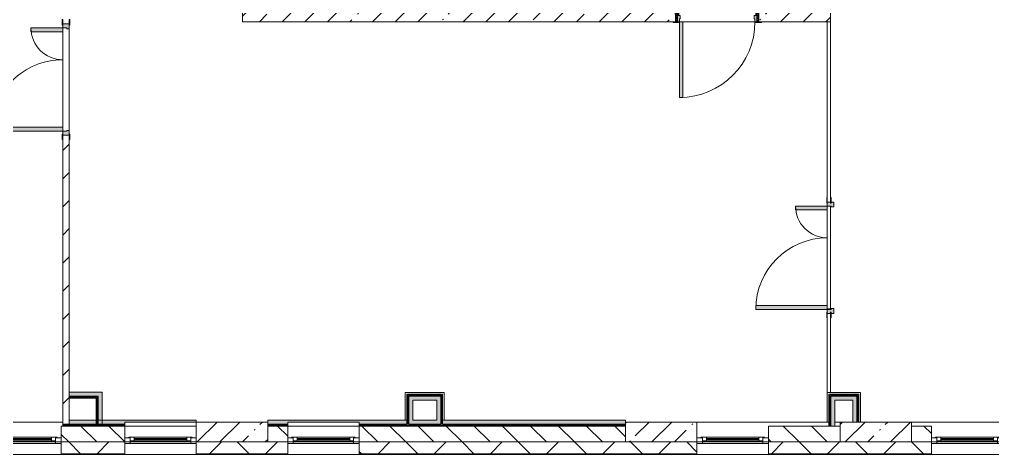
# Model space of a CAD drawing. Header units: millimetres. Extents: x 35363 to 232034, y -8553 to 29000.
# Drawn here: x 196429 to 208673, y -258 to 5210 of the extents above; entities that cross this region are included whole.
import ezdxf

# ---------------------------------------------------------------- set-up
doc = ezdxf.new("R2010")
doc.units = ezdxf.units.MM
for name, color, linetype, lineweight, true_color in [('A-DOOR-3', 7, 'Continuous', 5, 0xaaaaaa), ('A-DOOR-4', 7, 'Continuous', 5, 0xe2e2e2), ('A-DOOR-FRAM-4', 7, 'Continuous', 5, 0xe2e2e2), ('A-DOOR-FRAM-5', 7, 'Continuous', 5, 0xaaaaaa), ('A-FLOR-1', 7, 'Continuous', 5, 0xaaaaaa), ('I-WALL-1', 7, 'Continuous', 5, 0xe7e7e7), ('I-WALL-2', 7, 'Continuous', 9, 0xe7e7e7)]:
    doc.layers.add(name, color=color, linetype=linetype, lineweight=lineweight, true_color=true_color)
for name, color, linetype, lineweight in [('A-GLAZ-2', 7, 'Continuous', 5), ('A-WALL', 7, 'Continuous', 9), ('A-WALL-2', 7, 'Continuous', 5), ('I-WALL-3', 7, 'Continuous', 5), ('S-COLS-1', 7, 'Continuous', 5)]:
    doc.layers.add(name, color=color, linetype=linetype, lineweight=lineweight)
pattern_1 = [(45, (105024, 0), (-530.33, 530.33), []), (135, (105024, 0), (-530.33, -530.33), [])]

# ---------------------------------------------------------------- blocks, each defined once
blk = doc.blocks.new('120_Окно_СКБ_1Ст - 120_Окно_СКБ_1Ст 900х2500_h_ с форточкой-V116-2_6_2_птичка')
at = {"layer": 'A-GLAZ-2'}
for p, q in [((-450, -127), (-450, -57)), ((-450, -57), (-380, -57)), ((450, -57), (-450, -57)), ((-380, -57), (-380, -127)), ((380, -87), (-380, -87)), ((-380, -87), (-380, -127)), ((-330, -137), (-330, -87)), ((-330, -107), (330, -107)), ((330, -117), (-330, -117)), ((330, -137), (330, -87)), ((380, -127), (380, -57)), ((380, -57), (450, -57)), ((380, -127), (380, -87)), ((450, -57), (450, -127)), ((-380, -127), (-450, -127)), ((-450, -127), (-400, -127)), ((-380, -127), (-400, -127)), ((-400, -127), (-400, -137)), ((-400, -137), (400, -137)), ((400, -137), (-400, -137)), ((450, -127), (380, -127)), ((400, -127), (380, -127)), ((400, -127), (450, -127)), ((400, -137), (400, -127))]:
    blk.add_line(p, q, dxfattribs=at)
blk = doc.blocks.new('120_Окно_СКБ_1Ст - 120_Окно_СКБ_1Ст 900х2500_h_ с форточкой-22876038-2_6_2_птичка')
at = {"layer": 'A-GLAZ-2'}
for p, q in [((-450, -127), (-450, -57)), ((-450, -57), (-380, -57)), ((450, -57), (-450, -57)), ((-380, -57), (-380, -127)), ((380, -87), (-380, -87)), ((-380, -87), (-380, -127)), ((-330, -137), (-330, -87)), ((-330, -107), (330, -107)), ((330, -117), (-330, -117)), ((330, -137), (330, -87)), ((380, -127), (380, -57)), ((380, -57), (450, -57)), ((380, -127), (380, -87)), ((450, -57), (450, -127)), ((-380, -127), (-450, -127)), ((-450, -127), (-400, -127)), ((-380, -127), (-400, -127)), ((-400, -127), (-400, -137)), ((-400, -137), (400, -137)), ((400, -137), (-400, -137)), ((450, -127), (380, -127)), ((400, -127), (380, -127)), ((400, -127), (450, -127)), ((400, -137), (400, -127))]:
    blk.add_line(p, q, dxfattribs=at)
blk = doc.blocks.new('BSC_Колонна _Прямоугольная - 250х900-23282983-2_6_2_птичка')
at = {"layer": 'S-COLS-1'}
h = blk.add_hatch(dxfattribs=at)
h.set_pattern_fill('FP_123', color=256, style=0, pattern_type=2)
h.set_pattern_definition([(45, (-99480, -25), (-285.1231, 285.1231), []), (45, (-99194.88, -25), (-285.1231, 285.1231), [504.031, -100.806, 16.764, -84.042])])
h.paths.add_polyline_path([(450, -125), (450, 125), (-450, 125), (-450, -125)])
for p, q in [((450, 125), (-450, 125)), ((-450, 125), (-450, -125)), ((450, -125), (450, 125)), ((-450, -125), (450, -125))]:
    blk.add_line(p, q, dxfattribs=at)
blk = doc.blocks.new('110_Дверь_СКБ_1Ст_Внутренняя1 - Д-7а_л__950x2100h_Туалет-V118-2_6_2_птичка')
at = {"layer": 'A-DOOR-3'}
h = blk.add_hatch(dxfattribs=at)
h.set_pattern_fill('FP_124', color=256, style=0, pattern_type=2)
h.set_pattern_definition([(135, (1776.41, 174.685), (-14.14214, -14.14214), []), (225, (1776.41, 174.685), (14.14214, -14.14214), [])])
h.paths.add_polyline_path([(537.5, 110), (512.5, 110), (512.5, -110), (537.5, -110)])
at = {"layer": 'A-DOOR-4'}
h = blk.add_hatch(color=256, dxfattribs=at)
h.paths.add_polyline_path([(487.5, 110), (487.5, 70), (477.5, 70), (477.5, 30), (512.5, 30), (512.5, 110)])
h.paths.add_polyline_path([(-462.5, 110), (-487.5, 110), (-487.5, 30), (-452.5, 30), (-452.5, 70), (-462.5, 70)])
at = {"layer": 'A-DOOR-FRAM-4'}
for points in [[(447.5, 1060), (447.5, 110), (487.5, 110), (487.5, 1060)], [(-472.5, 118), (-542.5, 118), (-542.5, 110), (-472.5, 110)], [(-472.5, 30), (-487.5, 30), (-487.5, -110), (-472.5, -110)], [(567.5, 118), (497.5, 118), (497.5, 110), (567.5, 110)], [(512.5, 30), (497.5, 30), (497.5, -110), (512.5, -110)], [(-472.5, -110), (-542.5, -110), (-542.5, -118), (-472.5, -118)], [(567.5, -110), (497.5, -110), (497.5, -118), (567.5, -118)]]:
    blk.add_hatch(color=256, dxfattribs=at).paths.add_polyline_path(points)
at = {"layer": 'A-DOOR-FRAM-5'}
h = blk.add_hatch(dxfattribs=at)
h.set_pattern_fill('FP_125', color=256, style=0, pattern_type=2)
h.set_pattern_definition([(45, (-346.384, 174.685), (-14.1421, 14.1421), []), (135, (-346.384, 174.685), (-14.1421, -14.1421), [])])
h.paths.add_polyline_path([(-510.2, 110), (-512.5, 110), (-510.2, -110), (-487.5, -110), (-487.5, 110)])
at = {"layer": 'A-DOOR-3'}
for p, q in [((487.5, 1060), (447.5, 1060)), ((447.5, 1060), (447.5, 110)), ((487.5, 110), (487.5, 1060)), ((447.5, 110), (487.5, 110))]:
    blk.add_line(p, q, dxfattribs=at)
blk.add_arc((487.5, 110), 950, 90, 180, dxfattribs=at)
at = {"layer": 'A-DOOR-FRAM-5'}
for p, q in [((-472.5, 118), (-542.5, 118)), ((-542.5, 118), (-542.5, 110)), ((-542.5, 110), (-472.5, 110)), ((-487.5, 110), (-512.5, 110)), ((-512.5, 110), (-512.5, -110)), ((-462.5, 110), (-487.5, 110)), ((-487.5, 110), (-487.5, 30)), ((-487.5, -110), (-487.5, 110)), ((-472.5, 110), (-487.5, 110)), ((-487.5, 110), (-487.5, 109)), ((-487.5, 109), (-472.5, 109)), ((-487.5, 30), (-452.5, 30)), ((-472.5, 30), (-487.5, 30)), ((-487.5, 30), (-487.5, -110)), ((-472.5, 110), (-472.5, 118)), ((-472.5, 109), (-472.5, 110)), ((-472.5, -110), (-472.5, 30)), ((-462.5, 70), (-462.5, 110)), ((-452.5, 70), (-462.5, 70)), ((-452.5, 30), (-452.5, 70)), ((487.5, 70), (477.5, 70)), ((477.5, 70), (477.5, 30)), ((477.5, 30), (512.5, 30)), ((487.5, 110), (487.5, 70)), ((512.5, 110), (487.5, 110)), ((567.5, 118), (497.5, 118)), ((497.5, 118), (497.5, 110)), ((512.5, 110), (497.5, 110)), ((497.5, 110), (497.5, 109)), ((497.5, 110), (567.5, 110)), ((497.5, 109), (512.5, 109)), ((512.5, 30), (497.5, 30)), ((497.5, 30), (497.5, -110)), ((512.5, 30), (512.5, 110)), ((537.5, 110), (512.5, 110)), ((512.5, 110), (512.5, -110)), ((512.5, 109), (512.5, 110)), ((512.5, -110), (512.5, 30)), ((537.5, -110), (537.5, 110)), ((567.5, 110), (567.5, 118)), ((-472.5, -110), (-542.5, -110)), ((-542.5, -110), (-542.5, -118)), ((-542.5, -118), (-472.5, -118)), ((-512.5, -110), (-487.5, -110)), ((-487.5, -110), (-472.5, -110)), ((-472.5, -118), (-472.5, -110)), ((497.5, -110), (512.5, -110)), ((567.5, -110), (497.5, -110)), ((497.5, -110), (497.5, -118)), ((497.5, -118), (567.5, -118)), ((512.5, -110), (537.5, -110)), ((567.5, -118), (567.5, -110))]:
    blk.add_line(p, q, dxfattribs=at)
blk = doc.blocks.new('110_Дверь_СКБ_2Ст - Д-5_п_ Из игровой в коридор-32215844-2_6_2_птичка')
at = {"layer": 'A-DOOR-4'}
for points in [[(-638, 940), (-638, 40), (-588, 40), (-588, 940)], [(612, 393), (612, 40), (662, 40), (662, 440), (612, 440)]]:
    blk.add_hatch(color=256, dxfattribs=at).paths.add_polyline_path(points)
h = blk.add_hatch(color=256, dxfattribs=at)
h.paths.add_polyline_path([(-688, 40), (-688, -40), (-628, -40), (-628, -10), (-638, -10), (-638, 40)])
h.paths.add_polyline_path([(652, -40), (712, -40), (712, 40), (662, 40), (662, -10), (652, -10)])
at = {"layer": 'A-DOOR-FRAM-4'}
for points in [[(-743, 40), (-672, 40), (-672, 48), (-743, 48)], [(698, 40), (768, 40), (768, 48), (698, 48)], [(-743, -48), (-672, -48), (-672, -40), (-743, -40)], [(698, -48), (768, -48), (768, -40), (698, -40)]]:
    blk.add_hatch(color=256, dxfattribs=at).paths.add_polyline_path(points)
at = {"layer": 'A-DOOR-3'}
for p, q in [((-638, 940), (-638, 40)), ((-588, 940), (-638, 940)), ((-588, 40), (-588, 940)), ((662, 440), (612, 440)), ((612, 440), (612, 40)), ((662, 40), (662, 440)), ((-638, 40), (-588, 40)), ((612, 40), (662, 40))]:
    blk.add_line(p, q, dxfattribs=at)
for centre, radius, start, end in [((-638, 40), 900, 0, 90), ((662, 40), 400, 90, 180)]:
    blk.add_arc(centre, radius, start, end, dxfattribs=at)
at = {"layer": 'A-DOOR-FRAM-5'}
for p, q in [((-672, 48), (-743, 48)), ((-743, 48), (-743, 40)), ((-743, 40), (-672, 40)), ((-638, 40), (-688, 40)), ((-688, 40), (-688, -40)), ((-672, 40), (-672, 48)), ((-638, -10), (-638, 40)), ((662, 40), (662, -10)), ((712, 40), (662, 40)), ((768, 48), (698, 48)), ((698, 48), (698, 40)), ((698, 40), (768, 40)), ((712, -40), (712, 40)), ((768, 40), (768, 48)), ((-672, -40), (-743, -40)), ((-743, -40), (-743, -48)), ((-743, -48), (-672, -48)), ((-688, -40), (-628, -40)), ((-672, -39), (-688, -39)), ((-688, -39), (-688, -40)), ((-688, -40), (-672, -40)), ((-672, -40), (-672, -39)), ((-672, -48), (-672, -40)), ((-628, -10), (-638, -10)), ((-628, -40), (-628, -10)), ((662, -10), (652, -10)), ((652, -10), (652, -40)), ((652, -40), (712, -40)), ((712, -39), (698, -39)), ((698, -39), (698, -40)), ((698, -40), (712, -40)), ((768, -40), (698, -40)), ((698, -40), (698, -48)), ((698, -48), (768, -48)), ((712, -40), (712, -39)), ((768, -48), (768, -40))]:
    blk.add_line(p, q, dxfattribs=at)
blk = doc.blocks.new('BSC_Колонна _Прямоугольная - 250х900-V119-2_6_2_птичка')
at = {"layer": 'S-COLS-1'}
h = blk.add_hatch(dxfattribs=at)
h.set_pattern_fill('FP_126', color=256, style=0, pattern_type=2)
h.set_pattern_definition([(45, (-94080, -25), (-285.1231, 285.1231), []), (45, (-93794.88, -25), (-285.1231, 285.1231), [504.031, -100.806, 16.764, -84.042])])
h.paths.add_polyline_path([(450, -125), (450, 125), (-450, 125), (-450, -125), (250, -125)])
for p, q in [((450, 125), (-450, 125)), ((-450, 125), (-450, -125)), ((450, -125), (450, 125)), ((-450, -125), (450, -125))]:
    blk.add_line(p, q, dxfattribs=at)
blk = doc.blocks.new('BSC_Колонна _Прямоугольная - 250х900-V120-2_6_2_птичка')
at = {"layer": 'S-COLS-1'}
h = blk.add_hatch(dxfattribs=at)
h.set_pattern_fill('FP_127', color=256, style=0, pattern_type=2)
h.set_pattern_definition([(45, (-102180, -25), (-285.1231, 285.1231), []), (45, (-101894.88, -25), (-285.1231, 285.1231), [504.031, -100.806, 16.764, -84.042])])
h.paths.add_polyline_path([(350, -125), (450, -125), (450, 125), (-450, 125), (-450, -125)])
for p, q in [((450, 125), (-450, 125)), ((-450, 125), (-450, -125)), ((450, -125), (450, 125)), ((-450, -125), (450, -125))]:
    blk.add_line(p, q, dxfattribs=at)
blk = doc.blocks.new('110_Дверь_СКБ_2Ст - Д-5_п__в составе перегородки _не входит в спец__-32680317-2_6_2_птичка')
at = {"layer": 'A-DOOR-4'}
h = blk.add_hatch(color=256, dxfattribs=at)
h.paths.add_polyline_path([(712, -20), (712, 60), (652, 60), (652, 30), (662, 30), (662, -20)])
h.paths.add_polyline_path([(-628, 60), (-688, 60), (-688, -20), (-638, -20), (-638, 30), (-628, 30)])
for points in [[(-588, -380), (-588, -20), (-638, -20), (-638, -420), (-588, -420)], [(662, -920), (662, -20), (612, -20), (612, -920)]]:
    blk.add_hatch(color=256, dxfattribs=at).paths.add_polyline_path(points)
at = {"layer": 'A-DOOR-FRAM-4'}
for points in [[(-672, 28), (-743, 28), (-743, 20), (-672, 20)], [(768, 28), (698, 28), (698, 20), (768, 20)], [(-672, -20), (-743, -20), (-743, -28), (-672, -28)], [(768, -20), (698, -20), (698, -28), (768, -28)]]:
    blk.add_hatch(color=256, dxfattribs=at).paths.add_polyline_path(points)
at = {"layer": 'A-DOOR-3'}
for p, q in [((-638, -20), (-588, -20)), ((-638, -420), (-638, -20)), ((-588, -20), (-588, -420)), ((612, -20), (662, -20)), ((612, -920), (612, -20)), ((662, -20), (662, -920)), ((-588, -420), (-638, -420)), ((662, -920), (612, -920))]:
    blk.add_line(p, q, dxfattribs=at)
for centre, radius, start, end in [((-638, -20), 400, 270, 0), ((662, -20), 900, 180, 270)]:
    blk.add_arc(centre, radius, start, end, dxfattribs=at)
at = {"layer": 'A-DOOR-FRAM-5'}
for p, q in [((-743, 28), (-672, 28)), ((-743, 20), (-743, 28)), ((-672, 20), (-743, 20)), ((-688, 60), (-628, 60)), ((-688, -20), (-688, 60)), ((-688, 20), (-672, 20)), ((-688, 19), (-688, 20)), ((-672, 19), (-688, 19)), ((-672, 28), (-672, 20)), ((-672, 20), (-672, 19)), ((-638, 30), (-638, -20)), ((-628, 30), (-638, 30)), ((-628, 60), (-628, 30)), ((652, 60), (712, 60)), ((652, 30), (652, 60)), ((662, 30), (652, 30)), ((662, -20), (662, 30)), ((698, 20), (698, 28)), ((698, 28), (768, 28)), ((698, 19), (698, 20)), ((698, 20), (712, 20)), ((768, 20), (698, 20)), ((712, 19), (698, 19)), ((712, 60), (712, -20)), ((712, 20), (712, 19)), ((768, 28), (768, 20)), ((-743, -20), (-672, -20)), ((-743, -28), (-743, -20)), ((-672, -28), (-743, -28)), ((-638, -20), (-688, -20)), ((-672, -20), (-672, -28)), ((712, -20), (662, -20)), ((698, -28), (698, -20)), ((698, -20), (768, -20)), ((768, -28), (698, -28)), ((768, -20), (768, -28))]:
    blk.add_line(p, q, dxfattribs=at)

msp = doc.modelspace()

# ---------------------------------------------------------------- hatches: boundary and pattern name
at = {"layer": 'A-WALL-2'}
h = msp.add_hatch(dxfattribs=at)
h.set_pattern_fill('FP_93', color=256, style=0, pattern_type=2)
h.set_pattern_definition([(135, (105024.03, 0), (-176.7767, -176.7767), [])])
h.paths.add_polyline_path([(227598.2, -100), (227854, -100), (227854, 100), (227054, 100), (227054, -100)])
h.paths.add_polyline_path([(218454, -100), (218704, -100), (218704, 100), (218454, 100), (218454, 64.1)])
h.paths.add_polyline_path([(215254, -100), (215254, 100), (213954, 100), (213954, -100), (214842.7, -100)])
h.paths.add_polyline_path([(220309.3, -100), (220654, -100), (220654, 100), (219604, 100), (219604, -100)])
h.paths.add_polyline_path([(224354, -100), (224354, 100), (223854, 100), (223854, -100), (223953.8, -100)])
h.paths.add_polyline_path([(204054, -100), (204054, 100), (200704, 100), (200704, -100), (203909.5, -100)])
h.paths.add_polyline_path([(206754, -100), (206754, 100), (205854, 100), (205854, -100)])
h.paths.add_polyline_path([(209854, -100), (209854, 100), (208804, 100), (208804, -100), (209376.1, -100)])
h.paths.add_polyline_path([(199804, -100), (199804, 100), (199554, 100), (199554, -100)])
h.paths.add_polyline_path([(207904, -100), (207904, 100), (207654, 100), (207654, -100)])
h.paths.add_polyline_path([(196954, -100), (197754, -100), (197754, 100), (196954, 100), (196954, 64.1)])
h = msp.add_hatch(dxfattribs=at)
h.set_pattern_fill('FP_83', color=256, style=0, pattern_type=2)
h.set_pattern_definition([(45, (105024.03, 0), (-353.5534, 353.5534), []), (135, (105024.03, 0), (-353.5534, -353.5534), [])])
h.paths.add_polyline_path([(225254, -250), (226154, -250), (226154, -100), (225254, -100)])
h.paths.add_polyline_path([(229420.4, -250), (230104, -250), (230104, -100), (228754, -100), (228754, -250)])
h.paths.add_polyline_path([(227054, -250), (227854, -250), (227854, -100), (227054, -100)])
h.paths.add_polyline_path([(213020.5, -250), (213054, -250), (213054, -100), (212154, -100), (212154, -250)])
h.paths.add_polyline_path([(218704, -250), (218704, -100), (217554, -100), (217554, -250), (218487.1, -250)])
h.paths.add_polyline_path([(213954, -250), (215254, -250), (215254, -100), (213954, -100)])
h.paths.add_polyline_path([(219604, -250), (220654, -250), (220654, -100), (219604, -100)])
h.paths.add_polyline_path([(224354, -250), (224354, -100), (222954, -100), (222954, -250), (223953.8, -250)])
h.paths.add_polyline_path([(208804, -250), (209854, -250), (209854, -100), (208804, -100)])
h.paths.add_polyline_path([(207553.9, -250), (207904, -250), (207904, -100), (205854, -100), (205854, -250), (206754, -250)])
h.paths.add_polyline_path([(204054, -250), (204954, -250), (204954, -100), (200704, -100), (200704, -250), (203909.5, -250)])
h.paths.add_polyline_path([(199804, -250), (199804, -100), (198654, -100), (198654, -250), (199554, -250)])
h.paths.add_polyline_path([(196954, -250), (197754, -250), (197754, -100), (196954, -100)])
h.paths.add_polyline_path([(196054, -250), (196054, -100), (194234, -100), (194234, -250), (194798.5, -250)])
at = {"layer": 'I-WALL-1'}
for points in [[(201379, 175), (201379, 475), (201329, 475), (201329, 175)], [(201679, 425), (201729, 425), (201729, 475), (201379, 475), (201379, 425), (201631.7, 425)], [(201729, 175), (201729, 425), (201679, 425), (201679, 175)], [(206914, 425), (206964, 425), (206964, 475), (206639, 475), (206642.8, 425), (206689, 425)], [(206639, 100), (206689, 100), (206689, 425), (206639, 425)], [(206914, 150), (206964, 150), (206964, 425), (206914, 425)]]:
    msp.add_hatch(color=256, dxfattribs=at).paths.add_polyline_path(points)
at = {"layer": 'I-WALL-2'}
for points in [[(197420, 475), (197470, 475), (197470, 525), (197054, 525), (197054, 475), (197076.2, 475)], [(197420, 125), (197470, 125), (197470, 475), (197420, 475), (197420, 450)], [(197054, 125), (197754, 125), (197754, 150), (198654, 150), (198654, 175), (197054, 175)]]:
    msp.add_hatch(color=256, dxfattribs=at).paths.add_polyline_path(points)
h = msp.add_hatch(color=256, dxfattribs=at)
h.paths.add_polyline_path([(204054, 125), (204054, 175), (201754, 175), (201754, 125), (203909.5, 125)])
h.paths.add_polyline_path([(201631.7, 125), (201729, 125), (201729, 175), (201329, 175), (201329, 125)])
h.paths.add_polyline_path([(199804, 125), (199804, 150), (200704, 150), (200704, 125), (201304, 125), (201304, 175), (199554, 175), (199554, 125)])
at = {"layer": 'I-WALL-3'}
h = msp.add_hatch(dxfattribs=at)
h.set_pattern_fill('FP_95', color=256, style=0, pattern_type=2)
h.set_pattern_definition([(45, (105024.03, 0), (-176.7767, 176.7767), [])])
h.paths.add_polyline_path([(196974, 125), (197054, 125), (197054, 3755), (196974, 3755), (196974, 651.7)])
h.paths.add_polyline_path([(197054, 5155), (197054, 10400), (196974, 10400), (196974, 5155), (197024, 5155)])
h = msp.add_hatch(dxfattribs=at)
h.set_pattern_fill('FP_91', color=256, style=0, pattern_type=2)
h.set_pattern_definition([(45, (105024.03, 0), (-285.1231, 285.1231), []), (45, (105309.15, 0), (-285.1231, 285.1231), [504.031, -100.806, 16.764, -84.042])])
h.paths.add_polyline_path([(206634, 5180), (206634, 5400), (205734, 5400), (205734, 5180), (206594, 5180)])
h.paths.add_polyline_path([(203909.5, 5180), (204684, 5180), (204684, 5400), (199234, 5400), (199234, 5180), (200265.1, 5180)])
h = msp.add_hatch(dxfattribs=at)
h.set_pattern_fill('FP_183', color=256, style=0, pattern_type=2)
h.set_pattern_definition(pattern_1)
h.paths.add_polyline_path([(201316.5, 125), (201316.5, 500), (201304, 500), (201304, 125)])
h = msp.add_hatch(dxfattribs=at)
h.set_pattern_fill('FP_183', color=256, style=0, pattern_type=2)
h.set_pattern_definition(pattern_1)
h.paths.add_polyline_path([(201316.5, 125), (201329, 125), (201329, 487.5), (201316.5, 487.5), (201316.5, 175)])
h = msp.add_hatch(dxfattribs=at)
h.set_pattern_fill('FP_183', color=256, style=0, pattern_type=2)
h.set_pattern_definition(pattern_1)
h.paths.add_polyline_path([(201741.5, 125), (201741.5, 475), (201729, 475), (201729, 125)])
h = msp.add_hatch(dxfattribs=at)
h.set_pattern_fill('FP_183', color=256, style=0, pattern_type=2)
h.set_pattern_definition(pattern_1)
h.paths.add_polyline_path([(201754, 125), (201754, 487.5), (201741.5, 487.5), (201741.5, 125)])
h = msp.add_hatch(dxfattribs=at)
h.set_pattern_fill('FP_183', color=256, style=0, pattern_type=2)
h.set_pattern_definition(pattern_1)
h.paths.add_polyline_path([(206626.5, 100), (206626.5, 487.5), (206614, 487.5), (206614, 100)])
h = msp.add_hatch(dxfattribs=at)
h.set_pattern_fill('FP_183', color=256, style=0, pattern_type=2)
h.set_pattern_definition(pattern_1)
h.paths.add_polyline_path([(206639, 100), (206639, 475), (206626.5, 475), (206626.5, 100)])
h = msp.add_hatch(dxfattribs=at)
h.set_pattern_fill('FP_183', color=256, style=0, pattern_type=2)
h.set_pattern_definition(pattern_1)
h.paths.add_polyline_path([(206964, 150), (206976.5, 150), (206976.5, 475), (206964, 475), (206964, 425)])
h = msp.add_hatch(dxfattribs=at)
h.set_pattern_fill('FP_183', color=256, style=0, pattern_type=2)
h.set_pattern_definition(pattern_1)
h.paths.add_polyline_path([(206976.5, 150), (206989, 150), (206989, 487.5), (206976.5, 487.5), (206976.5, 425)])
h = msp.add_hatch(dxfattribs=at)
h.set_pattern_fill('FP_183', color=256, style=0, pattern_type=2)
h.set_pattern_definition(pattern_1)
h.paths.add_polyline_path([(197076.2, 112.5), (197754, 112.5), (197754, 125), (196974, 125), (196974, 112.5), (197054, 112.5)])
h = msp.add_hatch(dxfattribs=at)
h.set_pattern_fill('FP_183', color=256, style=0, pattern_type=2)
h.set_pattern_definition(pattern_1)
h.paths.add_polyline_path([(199804, 112.5), (199804, 125), (199554, 125), (199554, 112.5)])
h.paths.add_polyline_path([(204054, 112.5), (204054, 125), (200704, 125), (200704, 112.5), (203909.5, 112.5)])
h = msp.add_hatch(dxfattribs=at)
h.set_pattern_fill('FP_183', color=256, style=0, pattern_type=2)
h.set_pattern_definition(pattern_1)
h.paths.add_polyline_path([(197076.2, 100), (197754, 100), (197754, 112.5), (196974, 112.5), (196974, 100), (197054, 100)])
h = msp.add_hatch(dxfattribs=at)
h.set_pattern_fill('FP_183', color=256, style=0, pattern_type=2)
h.set_pattern_definition(pattern_1)
h.paths.add_polyline_path([(203909.5, 100), (204054, 100), (204054, 112.5), (200704, 112.5), (200704, 100), (202087.3, 100)])
h.paths.add_polyline_path([(199554, 100), (199804, 100), (199804, 112.5), (199554, 112.5)])

# ---------------------------------------------------------------- linework, layer by layer
at = {"layer": 'A-FLOR-1'}
for p, q in [((206594, 1575), (206634, 1575)), ((206634, 1575), (206634, 1565)), ((201284, 174.2), (201284, 520)), ((201284, 520), (201774, 520)), ((201774, 520), (201774, 174.6)), ((206594, 150), (206594, 521)), ((206634, 521), (207010, 521)), ((207010, 521), (207010, 150))]:
    msp.add_line(p, q, dxfattribs=at)
at = {"layer": 'A-WALL'}
for p, q in [((206634, 5180), (206594, 5180)), ((197420, 475), (197054, 475)), ((197407.5, 462.5), (197054, 462.5)), ((197407.5, 125), (197407.5, 462.5)), ((197420, 125), (197420, 475)), ((201316.5, 487.5), (201316.5, 125)), ((201741.5, 487.5), (201316.5, 487.5)), ((201329, 475), (201329, 125)), ((201729, 475), (201329, 475)), ((201729, 125), (201729, 475)), ((201741.5, 125), (201741.5, 487.5)), ((206614, 487.5), (206614, 425)), ((206626.5, 487.5), (206626.5, 100)), ((206976.5, 487.5), (206626.5, 487.5)), ((206639, 475), (206639, 100)), ((206964, 475), (206639, 475)), ((206964, 150), (206964, 475)), ((206976.5, 150), (206976.5, 487.5)), ((196974, 125), (197754, 125)), ((197054, 175), (197054, 125)), ((199554, 125), (199804, 125)), ((200704, 125), (201304, 125)), ((201304, 175), (201304, 125)), ((201329, 125), (201729, 125)), ((201754, 175), (201754, 125)), ((201754, 125), (204054, 125)), ((196974, 112.5), (197754, 112.5)), ((196974, 100), (197754, 100)), ((199554, 112.5), (199804, 112.5)), ((199804, 100), (199554, 100)), ((200704, 112.5), (204054, 112.5)), ((204054, 100), (200704, 100)), ((196954, -100), (197754, -100)), ((197754, -100), (196954, -100)), ((199554, -100), (199804, -100)), ((199804, -100), (199554, -100)), ((200704, -100), (204054, -100)), ((204054, -100), (200704, -100)), ((205854, -100), (206754, -100)), ((206754, -100), (205854, -100)), ((207654, -100), (207904, -100)), ((207904, -100), (207654, -100)), ((196954, -250), (197754, -250)), ((196954, -253), (197754, -253)), ((198654, -250), (199804, -250)), ((198654, -253), (199804, -253)), ((200704, -250), (204954, -250)), ((200704, -253), (204954, -253)), ((205854, -250), (207904, -250)), ((205854, -253), (207904, -253))]:
    msp.add_line(p, q, dxfattribs=at)
at = {"layer": 'A-WALL-2'}
for p, q in [((196974, 100), (196954, 100)), ((196954, 100), (196954, -258)), ((197754, -258), (197754, 100)), ((199804, -258), (199804, 100)), ((200704, 100), (200704, -258)), ((206754, 100), (205854, 100)), ((205854, 100), (205854, -258)), ((207904, 100), (207654, 100)), ((207904, -258), (207904, 100)), ((196074, -100), (196954, -100)), ((197754, -100), (198654, -100)), ((198654, -100), (198654, -258)), ((199804, -100), (200704, -100)), ((204954, -258), (204954, -100)), ((204954, -100), (205854, -100)), ((207904, -100), (208804, -100)), ((194226, -258), (197754, -258)), ((197754, -258), (212154, -258))]:
    msp.add_line(p, q, dxfattribs=at)
at = {"layer": 'I-WALL-3'}
for p, q in [((206634, 10600), (206634, 2970)), ((199234, 6620), (199234, 5180)), ((199234, 5180), (204654, 5180)), ((205684, 5180), (204774, 5180)), ((205764, 5180), (206594, 5180)), ((206594, 5180), (206594, 2970)), ((196974, 3855), (196974, 5055)), ((197054, 5095), (197054, 3815)), ((196974, 3700), (196974, 100)), ((197054, 175), (197054, 3700)), ((206634, 2865), (206634, 1575)), ((206594, 1615), (206594, 2815)), ((206594, 1460), (206594, 521)), ((206634, 521), (206634, 1460)), ((197470, 525), (197054, 525)), ((197470, 125), (197470, 525)), ((201304, 500), (201304, 175)), ((201754, 500), (201304, 500)), ((201754, 175), (201754, 500)), ((206594, 521), (206634, 521)), ((206614, 500), (206614, 100)), ((206989, 500), (206614, 500)), ((206989, 150), (206989, 500)), ((197054, 450), (197395, 450)), ((197395, 450), (197395, 125)), ((201379, 175), (201379, 425)), ((201379, 425), (201679, 425)), ((201679, 425), (201679, 175)), ((206689, 100), (206689, 425)), ((206689, 425), (206914, 425)), ((206914, 425), (206914, 150)), ((196074, 150), (196974, 150)), ((198654, 175), (197054, 175)), ((197754, 100), (197754, 150)), ((197754, 150), (198654, 150)), ((198654, 150), (198654, 175)), ((201304, 175), (199554, 175)), ((199554, 175), (199554, 150)), ((199804, 100), (199804, 150)), ((199804, 150), (200704, 150)), ((200704, 150), (200704, 100)), ((201679, 175), (201379, 175)), ((204054, 175), (201754, 175)), ((204054, 150), (204054, 175)), ((204954, 150), (206614, 150)), ((206689, 150), (206754, 150)), ((207654, 150), (212154, 150)), ((198654, 100), (197754, 100)), ((200704, 100), (199804, 100))]:
    msp.add_line(p, q, dxfattribs=at)

# ---------------------------------------------------------------- block references
at = {"layer": 'A-DOOR-3'}
for name, p, rotation in [('110_Дверь_СКБ_1Ст_Внутренняя1 - Д-7а_л__950x2100h_Туалет-V118-2_6_2_птичка', (205221.5, 5290), 180), ('110_Дверь_СКБ_2Ст - Д-5_п_ Из игровой в коридор-32215844-2_6_2_птичка', (197014, 4442.5), 89.99999999999991), ('110_Дверь_СКБ_2Ст - Д-5_п__в составе перегородки _не входит в спец__-32680317-2_6_2_птичка', (206614, 2227.5), 270)]:
    msp.add_blockref(name, p, dxfattribs=dict(at, rotation=rotation))
at = {"layer": 'A-GLAZ-2', "rotation": 180}
for name, p in [('120_Окно_СКБ_1Ст - 120_Окно_СКБ_1Ст 900х2500_h_ с форточкой-V116-2_6_2_птичка', (196504, -175)), ('120_Окно_СКБ_1Ст - 120_Окно_СКБ_1Ст 900х2500_h_ с форточкой-22876038-2_6_2_птичка', (198204, -175)), ('120_Окно_СКБ_1Ст - 120_Окно_СКБ_1Ст 900х2500_h_ с форточкой-22876038-2_6_2_птичка', (200254, -175)), ('120_Окно_СКБ_1Ст - 120_Окно_СКБ_1Ст 900х2500_h_ с форточкой-22876038-2_6_2_птичка', (205404, -175)), ('120_Окно_СКБ_1Ст - 120_Окно_СКБ_1Ст 900х2500_h_ с форточкой-22876038-2_6_2_птичка', (208354, -175))]:
    msp.add_blockref(name, p, dxfattribs=at)
at = {"layer": 'S-COLS-1'}
for name, p in [('BSC_Колонна _Прямоугольная - 250х900-V119-2_6_2_птичка', (199104, 25)), ('BSC_Колонна _Прямоугольная - 250х900-23282983-2_6_2_птичка', (204504, 25)), ('BSC_Колонна _Прямоугольная - 250х900-V120-2_6_2_птичка', (207204, 25))]:
    msp.add_blockref(name, p, dxfattribs=at)

doc.saveas('drawing.dxf')
